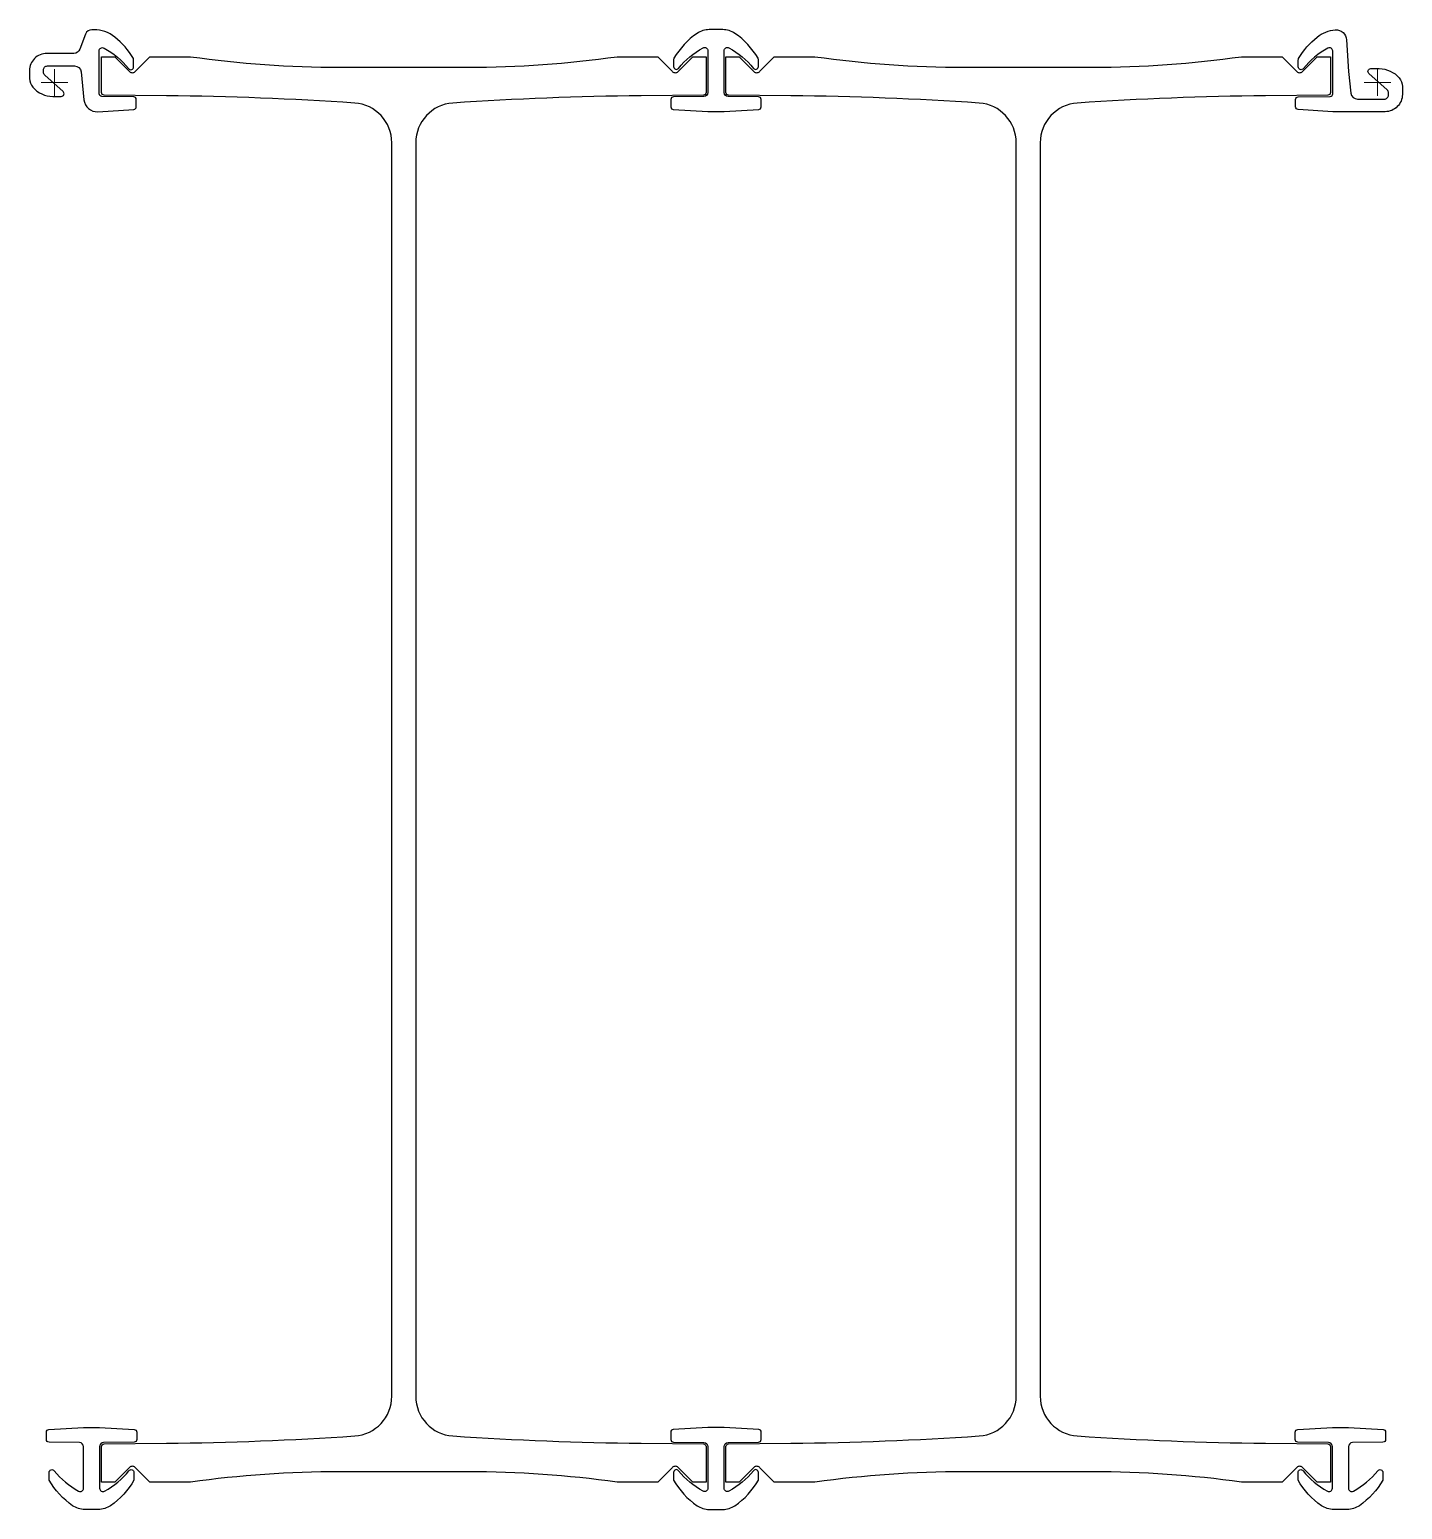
# Model space of a CAD drawing. Header units: millimetres. Extents: x -19 to 1017, y -1076 to 40.
import ezdxf

# ---------------------------------------------------------------- set-up
doc = ezdxf.new("R2010")
doc.units = ezdxf.units.MM
doc.layers.get('0').update_dxf_attribs({"lineweight": 25})
doc.layers.add('ref', color=252, linetype='Continuous', lineweight=5)

msp = doc.modelspace()

# ---------------------------------------------------------------- linework, layer by layer
at = {"elevation": 0}
for points in [[(20.1, 8), (22.2, -13, 0.402787), (32.8, -22), (59.9, -20.3, 0.396562), (61.7, -18.3), (61.7, -12.8, 0.411079), (59.8, -10.8), (35.7, -10.5, -0.411079), (33.7, -8.5), (33.7, 23.8, -0.567914), (37.4, 26, -0.101503), (55.9, 10.5, 0.710366), (59.7, 11.8), (59.7, 17.2, 0.135195), (59.5, 18.2, 0.089428), (45.5, 34.3, 0.17076), (29.8, 39.8), (28.2, 39.8, 0.311359), (23.5, 36.6), (19.2, 25.2, -0.311359), (14.5, 22), (-5.8, 22, 0.414214), (-18.8, 9), (-18.8, 3, 0.17875), (-16.3, -3.5, 0.219232), (-1.2, -10.5), (5.1, -10.5, 0.687281), (6.5, -6.8), (-7.3, 5.6, -0.212557), (-8.3, 7.9), (-8.3, 9.5, -0.414214), (-5.3, 12.5), (15.1, 12.5, -0.385273)], [(533.1, -18.4), (533.1, -12.8, 0.411533), (531.1, -10.8), (508.1, -10.5, -0.411198), (505.1, -7.5), (505.1, 23.9, -0.56829), (508.8, 26.1, -0.100981), (527.2, 10.7, 0.710994), (531, 12), (531, 17.4, 0.135197), (530.7, 18.4, 0.107707), (513.3, 37.1, 0.152295), (504.1, 39.9), (493.9, 39.9, 0.152295), (484.7, 37.1, 0.107707), (467.3, 18.4, 0.135197), (467, 17.4), (467, 12, 0.710336), (470.8, 10.7, -0.101014), (489.2, 26.1, -0.56798), (492.9, 23.9), (492.9, -7.5, -0.411198), (489.9, -10.5), (466.9, -10.8, 0.411533), (464.9, -12.8), (464.9, -18.4, 0.397192), (466.8, -20.3), (492.9, -21.9), (505.1, -21.9), (531.2, -20.3, 0.397192)], [(976.2, 8.4), (977.9, -8, 0.385273), (982.9, -12.5), (1003.2, -12.5, 0.414214), (1006.2, -9.5), (1006.2, -7.9, 0.212557), (1005.3, -5.6), (991.5, 6.8, -0.687281), (992.9, 10.5), (999.2, 10.5, -0.219232), (1014.3, 3.5, -0.17875), (1016.7, -3), (1016.7, -9, -0.414214), (1003.7, -22), (964.2, -22), (938.1, -20.4, -0.396562), (936.2, -18.4), (936.2, -12.8, -0.411079), (938.2, -10.8), (962.3, -10.5, 0.411079), (964.2, -8.5), (964.2, 23.8, 0.567914), (960.6, 26, 0.101503), (942.1, 10.5, -0.710366), (938.2, 11.8), (938.2, 17.2, -0.135195), (938.5, 18.2, -0.089428), (952.5, 34.3, -0.149445), (966.1, 39.7, -0.41996), (974.7, 32.2)], [(254.5, -991), (254.5, -45.4, 0.394764), (226.5, -15.5, 0.014216), (84.5, -10), (37.5, -9.5, -0.411288), (35.5, -7.5), (35.5, 19.5), (45.5, 19.5), (56.6, 8.3, 0.414214), (60.9, 8.3), (72, 19.5), (102.6, 19.5, 0.035293), (215.1, 11.5), (311.9, 11.5, 0.035293), (424.4, 19.5), (455, 19.5), (466.1, 8.3, 0.414214), (470.4, 8.3), (481.5, 19.5), (491.5, 19.5), (491.5, -7.5, -0.411288), (489.5, -9.5), (442.5, -10, 0.014216), (300.5, -15.5, 0.394764), (272.5, -45.4), (272.5, -991, 0.394764), (300.5, -1020.9, 0.014216), (442.5, -1026.4), (489.5, -1026.9, -0.411288), (491.5, -1028.9), (491.5, -1055.8), (481.5, -1055.8), (470.4, -1044.7, 0.414214), (466.1, -1044.7), (455, -1055.8), (424.4, -1055.8, 0.035293), (311.9, -1047.9), (215.1, -1047.9, 0.035293), (102.6, -1055.8), (72, -1055.8), (60.9, -1044.7, 0.414214), (56.6, -1044.7), (45.5, -1055.8), (35.5, -1055.8), (35.5, -1028.9, -0.411288), (37.5, -1026.9), (84.5, -1026.4, 0.014216), (226.5, -1020.9, 0.394764)], [(725.5, -45.4, 0.394764), (697.5, -15.5, 0.014216), (555.5, -10), (508.5, -9.5, -0.411288), (506.5, -7.5), (506.5, 19.5), (516.5, 19.5), (527.6, 8.3, 0.414214), (531.9, 8.3), (543, 19.5), (573.6, 19.5, 0.035293), (686.1, 11.5), (782.9, 11.5, 0.035293), (895.4, 19.5), (926, 19.5), (937.1, 8.3, 0.414214), (941.4, 8.3), (952.5, 19.5), (962.5, 19.5), (962.5, -7.5, -0.411288), (960.5, -9.5), (913.5, -10, 0.014216), (771.5, -15.5, 0.394764), (743.5, -45.4), (743.5, -991, 0.394764), (771.5, -1020.9, 0.014216), (913.5, -1026.4), (960.5, -1026.9, -0.411288), (962.5, -1028.9), (962.5, -1055.8), (952.5, -1055.8), (941.4, -1044.7, 0.414214), (937.1, -1044.7), (926, -1055.8), (895.4, -1055.8, 0.035293), (782.9, -1047.9), (686.1, -1047.9, 0.035293), (573.6, -1055.8), (543, -1055.8), (531.9, -1044.7, 0.414214), (527.6, -1044.7), (516.5, -1055.8), (506.5, -1055.8), (506.5, -1028.9, -0.411288), (508.5, -1026.9), (555.5, -1026.4, 0.014216), (697.5, -1020.9, 0.394764), (725.5, -991)], [(-4, -1054.3), (-4, -1048.4, -0.710994), (-0.2, -1047.1, 0.100981), (18.2, -1062.5, 0.56829), (21.9, -1060.3), (21.9, -1028.9, 0.411198), (18.9, -1025.9), (-4.1, -1025.6, -0.411533), (-6.1, -1023.6), (-6.1, -1018, -0.397192), (-4.2, -1016), (21.9, -1014.5), (34.1, -1014.5), (60.2, -1016, -0.397192), (62.1, -1018), (62.1, -1023.6, -0.411533), (60.1, -1025.6), (37.1, -1025.9, 0.411198), (34.1, -1028.9), (34.1, -1060.3, 0.56798), (37.8, -1062.5, 0.101014), (56.2, -1047.1, -0.710336), (60, -1048.4), (60, -1054.3, -0.110047), (42.3, -1073.5, -0.152295), (33.1, -1076.3), (22.9, -1076.3, -0.152295), (13.7, -1073.5, -0.110047)], [(531, -1054.3), (531, -1048.4, 0.710336), (527.2, -1047.1, -0.101014), (508.8, -1062.5, -0.56798), (505.1, -1060.3), (505.1, -1028.9, -0.411198), (508.1, -1025.9), (531.1, -1025.6, 0.411533), (533.1, -1023.6), (533.1, -1018, 0.397192), (531.2, -1016), (505.1, -1014.5), (492.9, -1014.5), (466.8, -1016, 0.397192), (464.9, -1018), (464.9, -1023.6, 0.411533), (466.9, -1025.6), (489.9, -1025.9, -0.411198), (492.9, -1028.9), (492.9, -1060.3, -0.56829), (489.2, -1062.5, -0.100981), (470.8, -1047.1, 0.710994), (467, -1048.4), (467, -1054.3, 0.110047), (484.7, -1073.5, 0.152295), (493.9, -1076.3), (504.1, -1076.3, 0.152295), (513.3, -1073.5, 0.110047)], [(1004.1, -1023.6, -0.411533), (1002.1, -1025.6), (979.1, -1025.9, 0.411198), (976.1, -1028.9), (976.1, -1060.3, 0.56798), (979.8, -1062.5, 0.101014), (998.2, -1047.1, -0.710336), (1002, -1048.4), (1002, -1054.3, -0.110047), (984.3, -1073.5, -0.152295), (975.1, -1076.3), (964.9, -1076.3, -0.152295), (955.7, -1073.5, -0.110047), (938, -1054.3), (938, -1048.4, -0.710994), (941.8, -1047.1, 0.100981), (960.2, -1062.5, 0.56829), (963.9, -1060.3), (963.9, -1028.9, 0.411198), (960.9, -1025.9), (937.9, -1025.6, -0.411533), (935.9, -1023.6), (935.9, -1018, -0.397192), (937.8, -1016), (963.9, -1014.5), (976.1, -1014.5), (1002.2, -1016, -0.397192), (1004.1, -1018)]]:
    msp.add_lwpolyline(points, format="xyb", close=True, dxfattribs=at)
at = {"layer": 'ref'}
for p, q in [((10, 0), (-10, 0)), ((0, -10), (0, 10)), ((998, 10), (998, -10)), ((988, 0), (1008, 0))]:
    msp.add_line(p, q, dxfattribs=at)

doc.saveas('drawing.dxf')
